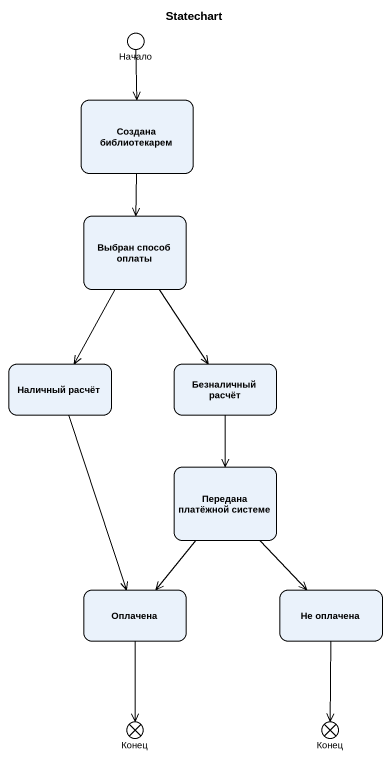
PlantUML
@startuml
title Statechart
hide empty description
state Начало <<choice>>
state "Создана библиотекарем" as Создана_библиотекарем
state "Выбран способ оплаты" as Выбран_способ_оплаты
state "Наличный расчёт" as Наличный_расчёт
state "Безналичный расчёт" as Безналичный_расчёт
state "Передана платёжной системе" as Передана_платёжной_системе
state Оплачена
state "Не оплачена" as Не_оплачена
state Конец <<choice>>
state "Конец" as Конец_2 <<choice>>
Начало --> Создана_библиотекарем
Создана_библиотекарем --> Выбран_способ_оплаты
Выбран_способ_оплаты --> Наличный_расчёт
Выбран_способ_оплаты --> Безналичный_расчёт
Наличный_расчёт --> Оплачена
Безналичный_расчёт --> Передана_платёжной_системе
Передана_платёжной_системе --> Оплачена
Передана_платёжной_системе --> Не_оплачена
Оплачена --> Конец
Не_оплачена --> Конец_2
@enduml
